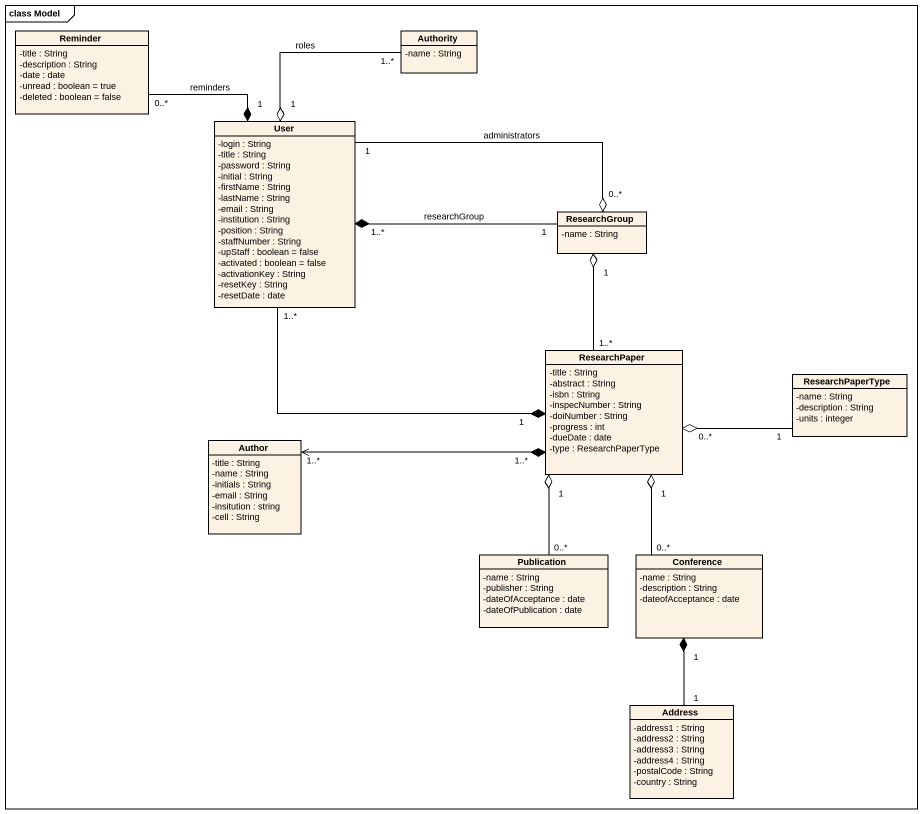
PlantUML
@startuml
mainframe class Model
hide circle
hide empty members
skinparam classAttributeIconSize 0
class Reminder {
  -title : String
  -description : String
  -date : date
  -unread : boolean = true
  -deleted : boolean = false
}
class Authority {
  -name : String
}
class User {
  -login : String
  -title : String
  -password : String
  -initial : String
  -firstName : String
  -lastName : String
  -email : String
  -institution : String
  -position : String
  -staffNumber : String
  -upStaff : boolean = false
  -activated : boolean = false
  -activationKey : String
  -resetKey : String
  -resetDate : date
}
class ResearchGroup {
  -name : String
}
class ResearchPaper {
  -title : String
  -abstract : String
  -isbn : String
  -inspecNumber : String
  -doiNumber : String
  -progress : int
  -dueDate : date
  -type : ResearchPaperType
}
class ResearchPaperType {
  -name : String
  -description : String
  -units : integer
}
class Author {
  -title : String
  -name : String
  -initials : String
  -email : String
  -insitution : string
  -cell : String
}
class Publication {
  -name : String
  -publisher : String
  -dateOfAcceptance : date
  -dateOfPublication : date
}
class Conference {
  -name : String
  -description : String
  -dateofAcceptance : date
}
class Address {
  -address1 : String
  -address2 : String
  -address3 : String
  -address4 : String
  -postalCode : String
  -country : String
}
User "1" *-up- "0..*" Reminder : reminders
User "1" o-up- "1..*" Authority : roles
User "1..*" *-right- "1" ResearchGroup : researchGroup
ResearchGroup "0..*" o-left- "1" User : administrators
ResearchGroup "1" o-- "1..*" ResearchPaper
ResearchPaper "1" *-up- "1..*" User
ResearchPaper "0..*" o-right- "1" ResearchPaperType
ResearchPaper "1..*" *-left-> "1..*" Author
ResearchPaper "1" o-- "0..*" Publication
ResearchPaper "1" o-- "0..*" Conference
Conference "1" *-- "1" Address
@enduml
